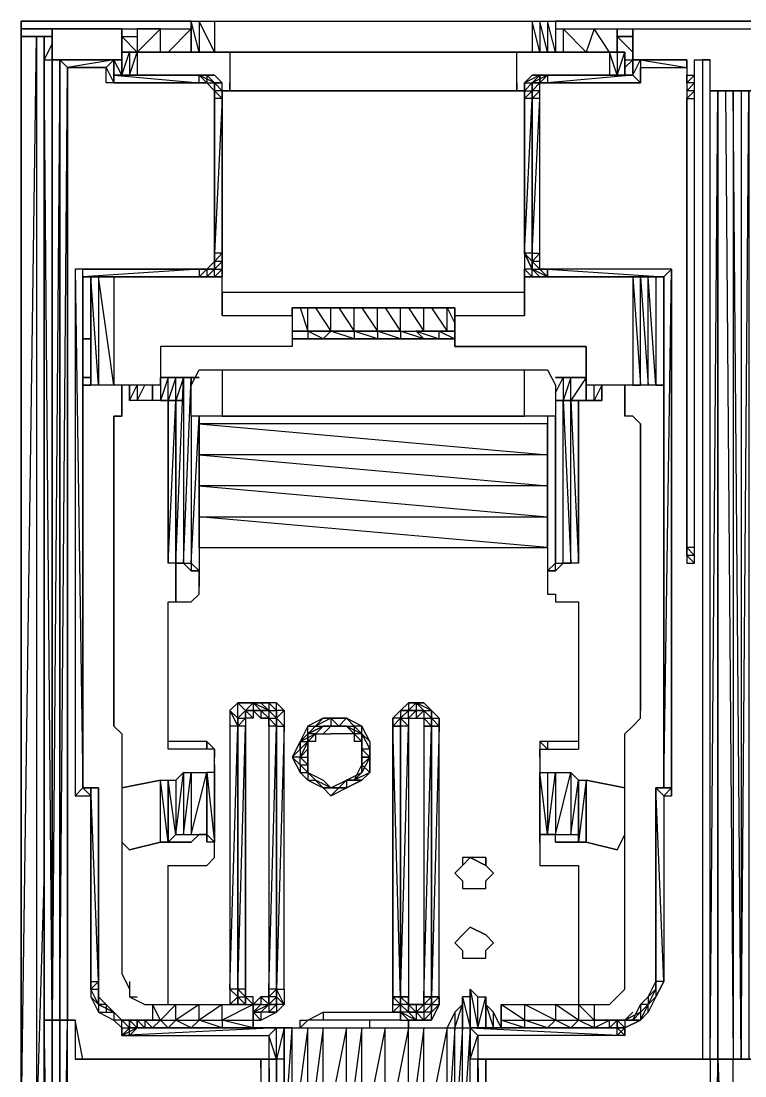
# Model space of a CAD drawing. Header units: millimetres. Extents: x -53 to 53, y -62 to 62.
# Drawn here: x -52.7 to -17, y 10.4 to 62.5 of the extents above; entities that cross this region are included whole.
import ezdxf

# ---------------------------------------------------------------- set-up
doc = ezdxf.new("R2010")
doc.units = ezdxf.units.MM

msp = doc.modelspace()

# ---------------------------------------------------------------- linework, layer by layer
at = {"extrusion": (0, -2e-16, -1), "elevation": 0, "flags": 128}
for points in [[(51.177, 61.707), (51.559, 61.707), (51.94, 61.707), (51.94, 7.442), (52.704, 7.442), (51.94, 61.707), (52.704, 61.707), (52.704, 7.442), (52.704, 61.707), (52.704, 62.088), (52.704, 62.47), (44.307, 62.47), (52.704, 62.47), (52.704, 62.088), (51.177, 62.088), (52.704, 62.088), (52.704, 61.707), (51.94, 61.707), (51.559, 61.707)], [(44.307, 62.47), (44.307, 60.943), (44.307, 62.47)], [(44.307, 62.47), (43.925, 62.47), (43.925, 60.943), (44.307, 62.47)], [(43.162, 62.47), (43.162, 60.943), (43.925, 62.47)], [(27.491, 62.47), (27.11, 62.47), (27.11, 60.943), (27.491, 62.47)], [(27.11, 62.47), (26.728, 62.47), (26.728, 60.943), (27.11, 62.47)], [(26.346, 62.47), (26.346, 60.943), (26.728, 62.47)], [(9.171, 62.47), (26.346, 62.47)], [(47.742, 62.088), (51.177, 62.088)], [(51.177, 60.562), (51.177, 62.088)], [(47.742, 60.943), (47.742, 62.088)], [(46.979, 60.943), (45.834, 62.088), (46.979, 62.088)], [(24.82, 60.943), (25.965, 62.088), (24.438, 62.088)], [(51.559, 60.562), (51.559, 61.707), (51.559, 60.562)], [(46.979, 60.943), (47.742, 61.707), (46.979, 61.707)], [(47.742, 59.798), (47.742, 60.943)], [(47.36, 60.943), (47.36, 59.798), (47.742, 59.798)], [(46.979, 60.943), (46.979, 59.798), (47.742, 59.798), (47.36, 59.798), (46.979, 59.798), (43.925, 59.798), (46.979, 59.798), (47.36, 59.798)], [(23.675, 60.943), (23.293, 60.943), (23.293, 59.798), (23.675, 60.943)], [(22.911, 59.798), (22.911, 60.943)], [(51.559, 60.562), (51.177, 60.562), (51.177, 13.19), (51.559, 60.562)], [(51.559, 13.19), (51.559, 60.562)], [(48.124, 60.562), (50.795, 60.562), (51.177, 60.562)], [(47.742, 60.562), (51.177, 60.562)], [(51.177, 48.707), (51.177, 36.876), (51.177, 25.022), (51.177, 13.19), (51.177, 60.562)], [(51.177, 13.19), (51.177, 60.562), (51.177, 25.022)], [(51.177, 25.022), (51.177, 60.562), (51.177, 36.876)], [(51.177, 60.562), (51.177, 48.707), (51.177, 36.876)], [(51.177, 60.562), (51.177, 13.19)], [(51.177, 13.19), (51.177, 60.562)], [(48.124, 60.562), (50.795, 60.562)], [(48.124, 60.562), (50.795, 60.562)], [(48.124, 60.562), (50.414, 60.18), (50.795, 60.562), (50.795, 13.19), (50.414, 60.18), (48.505, 60.18)], [(48.124, 59.417), (48.124, 59.798), (48.124, 60.562)], [(48.124, 59.798), (48.124, 60.562)], [(48.124, 59.798), (48.124, 60.562)], [(48.124, 59.798), (47.742, 59.798), (48.124, 60.562)], [(47.742, 59.798), (47.742, 60.562)], [(22.53, 59.798), (22.53, 60.562)], [(22.53, 60.562), (22.53, 59.798)], [(22.53, 60.562), (19.858, 60.562), (22.53, 60.562), (19.858, 60.562)], [(19.858, 60.562), (22.148, 60.562), (19.858, 60.18), (19.858, 60.562)], [(48.124, 59.798), (43.925, 59.417), (43.925, 59.798)], [(48.124, 59.798), (43.925, 59.798)], [(43.544, 59.798), (43.925, 59.798)], [(43.544, 59.798), (43.544, 59.417), (43.925, 59.798), (43.544, 59.798), (43.162, 59.417), (43.925, 59.798)], [(43.162, 59.798), (43.925, 59.798), (43.162, 59.798)], [(43.162, 59.417), (43.544, 59.798)], [(43.162, 59.417), (43.162, 59.035), (43.162, 59.417)], [(42.78, 59.035), (43.162, 59.417)], [(43.162, 59.417), (42.78, 59.417)], [(27.491, 59.417), (27.11, 59.798), (26.728, 59.798), (27.11, 59.798), (27.491, 59.798), (27.11, 59.798), (27.873, 59.417), (27.873, 59.035), (27.491, 59.035)], [(27.491, 58.653), (27.491, 59.035), (27.491, 59.417), (27.491, 58.653)], [(27.491, 59.417), (27.491, 59.035), (27.11, 59.417)], [(27.491, 59.035), (27.491, 59.417), (27.11, 59.417)], [(27.11, 59.417), (26.728, 59.417)], [(22.53, 59.798), (26.728, 59.798), (22.53, 59.798), (26.728, 59.798)], [(22.53, 59.798), (26.728, 59.417), (22.148, 59.417), (22.53, 59.798)], [(22.148, 59.417), (26.728, 59.417)], [(19.858, 59.798), (19.476, 59.798), (19.858, 59.417)], [(19.858, 59.417), (19.858, 59.035), (19.476, 59.417)], [(43.162, 58.653), (43.162, 59.035)], [(43.162, 59.035), (42.78, 58.653), (42.78, 59.035)], [(27.873, 59.035), (42.78, 59.035)], [(27.873, 59.035), (42.78, 59.035)], [(27.873, 59.035), (42.78, 59.035), (28.255, 59.035)], [(28.255, 59.035), (42.78, 59.035), (42.399, 59.035)], [(42.399, 59.035), (28.255, 59.035)], [(28.255, 59.035), (42.399, 59.035)], [(27.873, 58.653), (27.491, 59.035), (27.491, 58.653), (27.873, 58.653)], [(27.491, 59.035), (27.873, 58.653)], [(27.873, 59.035), (27.873, 58.653)], [(19.858, 59.035), (19.858, 58.653), (19.476, 59.035)], [(18.713, 59.035), (16.423, 59.035)], [(18.713, 11.259), (18.331, 59.035), (18.331, 11.259)], [(17.568, 11.259), (17.186, 11.259), (17.568, 59.035)], [(43.162, 51.02), (43.162, 58.653)], [(27.491, 51.02), (27.491, 50.616), (27.491, 50.234), (27.873, 51.02), (27.491, 50.616), (27.491, 51.02), (27.873, 51.02), (27.491, 58.653)], [(27.873, 57.89), (27.873, 58.653)], [(27.491, 58.653), (27.491, 51.02), (27.11, 58.653)], [(27.873, 57.89), (27.873, 55.982), (27.873, 57.89)], [(43.162, 51.02), (43.162, 50.616), (43.162, 51.02)], [(42.78, 50.616), (42.78, 51.02)], [(43.925, 50.234), (49.65, 49.852), (49.65, 50.234)], [(43.544, 50.234), (43.925, 50.234), (43.544, 50.234)], [(43.544, 49.852), (43.162, 49.852), (43.925, 49.852), (43.544, 50.234), (43.544, 49.852), (43.925, 49.852)], [(43.162, 50.234), (43.544, 50.234), (43.162, 50.234)], [(42.78, 50.234), (43.162, 49.852), (42.78, 50.234)], [(42.78, 50.234), (42.78, 49.852), (43.162, 49.852), (42.78, 49.852)], [(27.873, 49.852), (27.491, 49.852), (27.873, 50.234), (27.491, 49.852), (27.11, 49.852)], [(27.873, 49.852), (27.873, 50.234)], [(27.491, 50.234), (27.11, 49.852)], [(20.621, 50.234), (26.728, 50.234), (21.003, 49.852), (20.621, 50.234)], [(26.728, 49.852), (26.728, 50.234)], [(20.621, 50.234), (20.621, 24.258), (20.621, 50.234)], [(43.925, 49.852), (49.65, 49.852)], [(49.65, 49.852), (48.887, 49.852)], [(49.65, 24.64), (49.65, 49.852)], [(49.65, 24.64), (49.65, 49.852)], [(49.65, 24.64), (49.269, 24.64), (49.269, 24.258), (49.65, 24.64), (49.65, 49.852)], [(49.65, 49.852), (49.65, 46.799)], [(49.269, 49.852), (49.269, 44.509), (49.269, 49.852)], [(43.162, 49.852), (43.925, 49.852), (43.162, 49.852), (43.544, 49.852)], [(27.11, 49.852), (26.728, 49.852)], [(26.728, 49.852), (21.003, 49.852)], [(22.148, 44.509), (22.148, 49.852), (22.53, 49.852)], [(21.766, 49.852), (21.003, 49.852)], [(21.003, 49.852), (21.003, 24.64), (21.003, 49.852)], [(21.003, 49.852), (21.003, 24.64), (21.003, 49.852)], [(21.003, 24.64), (21.003, 49.852), (21.003, 24.64)], [(37.415, 47.181), (36.27, 47.181), (36.27, 46.799)], [(36.27, 47.181), (35.125, 47.181), (35.125, 46.799)], [(35.125, 47.181), (33.98, 47.181), (33.98, 46.799)], [(33.98, 47.181), (33.216, 47.181), (32.835, 46.799)], [(33.216, 47.181), (32.071, 46.799), (32.071, 47.181), (32.835, 47.181), (31.69, 47.181), (32.071, 47.181)], [(49.65, 46.799), (49.269, 46.799), (49.65, 46.799)], [(38.941, 46.799), (39.323, 46.799), (38.56, 46.799)], [(36.651, 46.799), (37.796, 46.799), (36.27, 46.799)], [(35.506, 46.799), (36.27, 46.799), (35.125, 46.799)], [(35.125, 46.799), (33.98, 46.799), (34.361, 46.799)], [(33.98, 46.799), (32.835, 46.799), (33.216, 46.799)], [(32.835, 46.799), (32.071, 46.799), (32.453, 46.799)], [(42.78, 42.982), (44.307, 42.982), (44.307, 44.509), (43.925, 45.272), (42.78, 45.272)], [(42.78, 42.982), (27.873, 42.982), (27.873, 45.272), (26.728, 45.272), (26.346, 44.509), (26.346, 42.982), (27.873, 42.982)], [(49.65, 44.891), (49.65, 44.509)], [(49.65, 44.891), (49.269, 44.891)], [(45.834, 43.746), (45.452, 43.746), (45.452, 44.891)], [(45.834, 44.891), (43.925, 44.891)], [(45.452, 43.746), (45.07, 43.746), (45.07, 44.891)], [(45.07, 43.746), (44.689, 43.746), (44.689, 44.891)], [(44.307, 44.891), (44.307, 44.509)], [(26.346, 44.891), (24.82, 44.891)], [(25.965, 43.746), (25.583, 43.746), (25.583, 44.891)], [(25.583, 43.746), (24.82, 43.746), (24.82, 44.891)], [(48.124, 28.457), (48.124, 42.219), (48.124, 42.601), (48.124, 42.982), (47.742, 42.982), (47.742, 44.509), (47.742, 42.982), (48.124, 42.982), (48.124, 42.601), (48.124, 42.219)], [(47.36, 43.746), (47.36, 44.509), (47.36, 43.746)], [(47.36, 44.509), (47.36, 43.746), (46.979, 44.509), (46.979, 43.746), (47.36, 43.746)], [(24.438, 43.746), (24.056, 43.746), (24.056, 44.509)], [(24.056, 43.746), (24.056, 44.509)], [(22.911, 44.509), (22.911, 42.982)], [(45.452, 35.731), (45.07, 43.746), (45.07, 35.731)], [(45.452, 43.746), (45.452, 35.731)], [(45.07, 35.731), (45.07, 43.746), (45.07, 35.731)], [(45.07, 35.731), (45.07, 43.746), (45.07, 35.731)], [(26.346, 43.746), (25.965, 43.746)], [(25.201, 35.731), (25.201, 43.746)], [(25.201, 35.731), (25.201, 43.746), (25.201, 35.731)], [(48.124, 42.601), (48.124, 27.693)], [(26.728, 41.074), (26.728, 39.547), (26.728, 38.021), (26.728, 36.494), (26.728, 42.601)], [(22.148, 42.601), (22.148, 42.219)], [(43.925, 39.547), (43.925, 38.021), (26.728, 38.021), (26.728, 36.494), (43.925, 38.021), (43.925, 36.494), (43.925, 38.021)], [(19.476, 35.731), (19.858, 36.112), (19.858, 36.494), (19.476, 36.112), (19.858, 36.112), (19.858, 35.731)], [(45.07, 33.822), (45.07, 35.731), (45.07, 33.822)], [(44.307, 35.731), (44.307, 35.349), (44.689, 35.731), (45.07, 35.731)], [(26.346, 35.349), (26.346, 35.731), (25.965, 35.731), (25.583, 35.731), (25.965, 35.731)], [(43.925, 35.349), (44.307, 35.349), (43.925, 35.349)], [(26.728, 35.349), (26.346, 35.349)], [(41.635, 28.457), (42.017, 28.075), (42.017, 28.838), (41.635, 28.457), (42.017, 28.075)], [(41.635, 28.457), (41.254, 28.838), (41.635, 28.457), (41.254, 28.838)], [(40.872, 28.838), (41.254, 28.838), (40.872, 28.838), (41.254, 28.838)], [(41.254, 28.838), (40.872, 28.838), (40.49, 28.457)], [(40.49, 28.457), (40.872, 28.838)], [(40.49, 28.457), (40.109, 28.457), (40.109, 28.075), (40.49, 28.457), (40.109, 28.457), (40.49, 28.838), (40.109, 28.457), (40.109, 28.838), (40.49, 28.838), (40.872, 28.838), (40.49, 28.838)], [(33.598, 28.457), (33.216, 28.838), (33.216, 28.457), (33.598, 28.457)], [(33.216, 28.838), (32.835, 28.457), (32.453, 28.075), (32.453, 28.457), (32.453, 28.075), (32.453, 28.457)], [(42.399, 28.457), (42.017, 27.693), (42.017, 28.075), (42.399, 28.457)], [(42.017, 28.075), (41.635, 28.075), (41.635, 28.457), (42.017, 28.075)], [(41.635, 28.457), (41.254, 28.457)], [(41.254, 28.457), (40.872, 28.457)], [(40.49, 28.457), (40.872, 28.457), (40.49, 28.075), (40.872, 28.075), (40.49, 28.075), (40.872, 28.457)], [(40.49, 28.075), (40.109, 28.075), (40.49, 28.457)], [(40.109, 28.075), (40.109, 27.693), (40.109, 28.075), (40.109, 28.457), (40.109, 28.075)], [(33.98, 28.457), (34.361, 28.075), (33.98, 28.457)], [(34.361, 28.075), (33.98, 28.457), (33.98, 28.075), (34.361, 27.693), (33.98, 28.075)], [(33.98, 28.075), (33.598, 28.075), (33.598, 28.457), (33.98, 28.075)], [(33.598, 28.457), (33.98, 28.457), (33.598, 28.457)], [(33.216, 28.457), (32.835, 28.457)], [(33.216, 28.457), (32.835, 28.457), (33.216, 28.457)], [(32.453, 27.693), (32.453, 28.075), (32.835, 28.457), (32.453, 28.075)], [(42.017, 27.693), (42.017, 14.717), (42.399, 14.717)], [(42.017, 28.075), (42.017, 27.693), (42.017, 28.075)], [(42.017, 27.693), (42.017, 28.075)], [(41.635, 27.693), (42.017, 27.693), (41.635, 28.075)], [(42.017, 27.693), (42.017, 14.717)], [(41.635, 27.693), (41.635, 14.717), (42.017, 14.717)], [(42.017, 14.717), (42.017, 27.693)], [(42.017, 27.693), (42.017, 14.717)], [(41.635, 14.717), (41.635, 27.693)], [(40.49, 27.693), (40.49, 28.075)], [(40.49, 14.717), (40.109, 27.693), (40.49, 28.075), (40.49, 27.693)], [(40.109, 27.693), (40.109, 28.075), (40.109, 27.693)], [(40.109, 28.075), (40.109, 27.693)], [(38.56, 27.312), (38.178, 27.693), (37.796, 27.693), (38.178, 27.312), (37.796, 27.693)], [(37.415, 27.693), (37.033, 27.693)], [(37.033, 27.693), (37.415, 27.693), (36.651, 27.693)], [(36.651, 28.075), (36.27, 27.693), (36.651, 28.075)], [(36.27, 27.693), (35.888, 27.312), (35.888, 27.693)], [(34.361, 28.075), (34.361, 27.693)], [(34.361, 27.693), (33.98, 27.693), (34.361, 27.693)], [(34.361, 27.693), (34.361, 14.335), (34.361, 27.693), (34.361, 14.335), (34.361, 27.693)], [(33.98, 28.075), (33.98, 27.693)], [(33.98, 28.075), (33.598, 27.693), (33.98, 27.693)], [(33.98, 27.693), (33.98, 14.335)], [(33.98, 14.335), (33.98, 27.693)], [(33.598, 14.335), (33.98, 14.335), (33.598, 27.693)], [(32.453, 27.693), (32.835, 28.075)], [(32.835, 14.335), (32.453, 27.693), (32.835, 27.693)], [(32.453, 28.075), (32.453, 27.693), (32.453, 28.075)], [(32.071, 28.075), (32.071, 27.693), (32.453, 27.693), (32.071, 27.693), (32.453, 28.075), (32.453, 27.693), (32.453, 28.075)], [(38.56, 26.93), (38.178, 27.312)], [(38.56, 26.548), (38.56, 27.312), (38.56, 26.93), (38.56, 26.548)], [(35.888, 26.548), (35.888, 27.312), (35.506, 26.93), (35.506, 26.548)], [(43.544, 26.548), (43.544, 26.93)], [(38.941, 26.548), (38.941, 26.93)], [(38.56, 26.167), (38.56, 26.548)], [(35.888, 26.167), (35.888, 26.548)], [(35.506, 25.403), (35.506, 26.167)], [(43.162, 25.403), (43.162, 21.968), (43.162, 25.785), (43.162, 25.403)], [(38.56, 25.785), (38.56, 25.403)], [(45.452, 21.968), (45.834, 25.022), (45.452, 25.022)], [(45.452, 21.968), (45.452, 25.022)], [(45.452, 25.022), (45.07, 25.022), (45.07, 22.35), (45.452, 25.022)], [(45.452, 21.968), (45.452, 25.022)], [(45.452, 21.968), (45.452, 25.022)], [(43.544, 25.403), (43.162, 21.968), (43.162, 25.403), (43.544, 25.403)], [(38.56, 25.022), (38.178, 25.022), (38.56, 25.403)], [(36.651, 25.022), (37.033, 24.64), (36.651, 25.022), (36.651, 24.64), (37.033, 24.64)], [(35.506, 25.403), (35.888, 25.022)], [(27.11, 22.35), (27.11, 21.968), (27.11, 25.403), (27.11, 22.35), (27.11, 25.403)], [(27.11, 25.403), (27.11, 21.968), (27.11, 25.403)], [(25.201, 21.968), (25.201, 25.022)], [(25.201, 25.022), (25.201, 21.968), (25.201, 25.022)], [(25.201, 21.968), (25.201, 25.022), (25.201, 21.968)], [(25.201, 21.968), (25.201, 25.022), (25.201, 21.968)], [(24.82, 25.022), (24.82, 21.968), (24.82, 25.022)], [(22.911, 24.64), (24.82, 25.022)], [(49.65, 24.64), (49.269, 24.64), (48.887, 24.64)], [(48.887, 24.64), (49.65, 24.64)], [(49.269, 15.098), (49.269, 24.64)], [(48.887, 24.64), (48.887, 15.098), (48.887, 24.64), (48.887, 15.098)], [(37.415, 24.258), (37.796, 24.64), (37.033, 24.64)], [(37.415, 24.64), (37.033, 24.64), (37.796, 24.64), (37.033, 24.64)], [(36.651, 24.64), (37.033, 24.64)], [(21.385, 24.64), (21.385, 15.098), (21.385, 24.64), (21.385, 15.098)], [(21.385, 15.098), (21.385, 24.64), (21.003, 24.258), (21.003, 15.098), (21.385, 24.64)], [(21.385, 24.64), (21.385, 15.098), (21.385, 24.64)], [(21.385, 24.64), (21.003, 24.64), (21.385, 24.64)], [(21.003, 24.64), (21.385, 24.64), (21.003, 24.64)], [(21.385, 24.64), (21.003, 24.64)], [(21.385, 24.64), (21.003, 24.64)], [(21.003, 24.64), (21.385, 24.64), (20.621, 24.64), (21.003, 24.258), (20.621, 24.258), (20.621, 24.64)], [(47.742, 21.968), (47.36, 21.587), (45.834, 21.968), (47.36, 21.587)], [(45.834, 21.968), (45.452, 21.968)], [(45.452, 21.968), (45.834, 21.968)], [(44.307, 21.968), (45.07, 21.968), (45.452, 21.968)], [(45.07, 21.968), (45.452, 21.968), (45.07, 21.968)], [(45.07, 21.968), (45.452, 21.968), (44.689, 21.968)], [(44.689, 21.968), (45.452, 21.968), (45.07, 21.968)], [(45.452, 21.968), (45.07, 21.968), (44.689, 21.968)], [(44.307, 21.968), (44.689, 21.968), (45.07, 21.968)], [(44.689, 21.968), (44.307, 21.968)], [(43.544, 22.35), (43.544, 21.968)], [(43.544, 22.35), (43.162, 21.968)], [(27.11, 22.35), (27.11, 21.968), (27.11, 22.35), (27.11, 21.968)], [(27.11, 22.35), (26.728, 22.35), (27.11, 22.35)], [(26.346, 22.35), (26.728, 22.35)], [(25.583, 22.35), (25.201, 22.35), (25.201, 21.968), (26.346, 21.968), (26.346, 22.35)], [(26.346, 21.968), (25.201, 21.968)], [(25.583, 21.968), (25.965, 21.968), (26.346, 21.968)], [(25.965, 21.968), (25.201, 21.968), (25.583, 21.968)], [(25.201, 21.968), (25.583, 21.968), (25.201, 21.968), (25.583, 21.968)], [(25.583, 21.968), (25.201, 21.968)], [(25.201, 21.968), (24.82, 21.968), (25.201, 21.968), (24.82, 21.968), (25.201, 21.968), (24.82, 21.968)], [(24.82, 21.968), (23.293, 21.587), (22.911, 22.35), (23.293, 21.587)], [(31.308, 20.442), (30.926, 20.06), (30.926, 19.678), (30.545, 19.678), (29.781, 19.678), (29.781, 20.06), (29.4, 20.442), (29.781, 20.823), (29.781, 21.205), (30.545, 21.205), (30.926, 21.205), (30.926, 20.823)], [(30.926, 20.823), (31.308, 20.442), (30.926, 20.823)], [(30.926, 20.823), (30.545, 21.205), (30.926, 21.205)], [(30.926, 16.625), (30.926, 16.243), (30.545, 16.243), (29.781, 16.243), (29.781, 16.625), (29.4, 17.007), (29.781, 17.388), (30.545, 17.77), (30.926, 17.388), (31.308, 17.007)], [(30.545, 17.77), (30.926, 17.388), (30.545, 17.77)], [(49.269, 15.098), (49.269, 14.717), (49.269, 15.098)], [(48.887, 14.717), (48.887, 15.098)], [(21.385, 14.717), (21.385, 15.098)], [(21.385, 15.098), (21.385, 14.335), (21.003, 15.098), (21.385, 15.098)], [(49.269, 14.717), (49.269, 14.335), (48.887, 13.953), (49.269, 14.717)], [(48.887, 13.953), (48.887, 14.335), (48.887, 14.717)], [(42.017, 14.335), (42.017, 14.717)], [(42.017, 14.335), (42.017, 14.717)], [(42.017, 14.717), (42.017, 14.335), (42.017, 14.717)], [(41.635, 14.335), (41.635, 14.717)], [(40.49, 14.335), (40.109, 14.717), (40.49, 14.717)], [(40.109, 13.953), (40.109, 14.717), (40.109, 14.335)], [(40.109, 14.335), (40.109, 14.717)], [(40.109, 14.717), (40.109, 14.335), (40.109, 14.717)], [(21.766, 13.953), (21.385, 14.717), (21.766, 14.335)], [(42.399, 13.953), (42.017, 14.335), (42.017, 13.953)], [(42.017, 13.953), (42.017, 14.335)], [(40.49, 13.953), (40.49, 14.335)], [(40.109, 14.335), (40.109, 13.953), (40.109, 14.335)], [(34.361, 13.953), (33.98, 13.953), (34.361, 14.335)], [(34.361, 14.335), (33.98, 14.335), (34.361, 14.335)], [(33.98, 13.953), (33.98, 14.335), (34.361, 14.335), (33.98, 14.335)], [(33.216, 13.953), (33.216, 13.572), (33.598, 13.572), (33.98, 13.953), (33.98, 14.335), (33.598, 14.335), (33.98, 14.335), (33.598, 13.953), (33.216, 13.953), (32.835, 13.953), (32.835, 14.335), (32.835, 13.953)], [(32.453, 14.335), (32.453, 13.953), (32.835, 13.953), (32.453, 14.335), (32.835, 14.335)], [(32.453, 14.335), (32.835, 13.953), (32.453, 14.335)], [(32.071, 14.335), (32.453, 14.335)], [(32.071, 13.953), (32.071, 14.335)], [(21.766, 13.953), (21.385, 14.335)], [(48.887, 13.953), (48.124, 13.572), (48.887, 13.953)], [(48.124, 13.572), (47.742, 13.19), (48.124, 13.572)], [(47.742, 13.19), (48.124, 13.572), (47.742, 13.19), (46.979, 13.19), (47.742, 13.19), (47.36, 13.19)], [(46.215, 13.953), (45.07, 13.953), (45.834, 13.19), (46.215, 13.953)], [(45.07, 13.19), (45.07, 13.953), (43.925, 13.953)], [(43.925, 13.19), (43.925, 13.953), (42.78, 13.953)], [(42.78, 13.19), (42.78, 13.953), (41.254, 13.953)], [(42.017, 13.953), (41.635, 13.953)], [(40.872, 13.19), (41.254, 13.572), (40.49, 13.953), (40.872, 13.572), (41.254, 13.572), (40.872, 13.572)], [(41.254, 13.953), (40.872, 13.953), (41.254, 13.953)], [(40.872, 13.953), (41.254, 13.953), (40.872, 13.953)], [(40.872, 13.572), (41.254, 13.572), (40.872, 13.572)], [(40.49, 13.572), (40.872, 13.572), (40.49, 13.953), (40.49, 13.572)], [(40.109, 13.953), (40.49, 13.953)], [(34.361, 13.572), (33.98, 13.572), (33.98, 13.953)], [(33.98, 13.953), (33.98, 13.572), (33.98, 13.953)], [(33.98, 13.953), (33.598, 13.572)], [(33.98, 13.572), (33.98, 13.19), (33.98, 13.572)], [(33.598, 13.953), (33.598, 13.572), (33.216, 13.572), (33.598, 13.953)], [(33.216, 13.953), (33.598, 13.953)], [(33.216, 13.953), (32.835, 13.953)], [(33.216, 13.572), (32.835, 13.953), (32.835, 13.572)], [(29.018, 13.953), (27.873, 13.953), (27.873, 13.19), (29.018, 13.953)], [(26.346, 13.19), (27.873, 13.953), (26.346, 13.953)], [(25.201, 13.19), (26.346, 13.953), (25.201, 13.953)], [(24.438, 13.19), (25.201, 13.953), (24.438, 13.953)], [(22.148, 13.572), (21.766, 13.953), (22.148, 13.953)], [(51.559, 13.19), (51.559, -9.373)], [(51.559, -9.373), (51.559, 13.19)], [(51.559, 13.19), (51.177, 13.19), (51.177, -9.373)], [(50.795, -9.373), (50.795, 13.19)], [(50.795, 13.19), (50.795, -9.373), (50.414, 13.19), (50.795, 13.19)], [(47.742, 13.19), (48.124, 13.19), (47.742, 12.808), (47.742, 13.19)], [(47.742, 13.19), (47.36, 13.19), (46.979, 13.19)], [(47.36, 13.19), (47.36, 12.808), (47.36, 13.19)], [(47.36, 12.808), (47.36, 13.19)], [(47.36, 13.19), (46.979, 13.19)], [(47.36, 13.19), (47.36, 12.808), (47.36, 13.19)], [(46.979, 13.19), (47.36, 13.19), (46.979, 13.19)], [(46.979, 12.808), (46.979, 13.19)], [(46.979, 12.808), (46.597, 12.808), (46.979, 13.19)], [(46.597, 13.19), (46.979, 13.19)], [(46.979, 12.808), (46.979, 13.19), (46.979, 12.808)], [(46.597, 12.808), (46.215, 12.808), (46.597, 13.19), (45.834, 13.19), (46.215, 12.808)], [(45.834, 13.19), (46.215, 13.19), (46.597, 13.19)], [(46.215, 12.808), (45.07, 12.808), (45.452, 12.808), (45.834, 13.19), (45.07, 13.19), (45.452, 12.808)], [(42.78, 12.808), (41.254, 12.808), (42.78, 13.19), (41.254, 13.19), (41.254, 12.808)], [(33.598, 13.19), (33.598, 12.808)], [(23.293, 13.19), (23.293, 12.808), (23.675, 12.808), (23.293, 12.808), (23.675, 12.808), (30.545, 12.808), (22.911, 12.427), (22.911, 12.808), (23.293, 12.808)], [(27.873, 12.808), (29.018, 13.19), (29.018, 12.808)], [(26.728, 12.808), (27.873, 13.19), (26.346, 13.19)], [(24.056, 13.19), (23.675, 13.19), (24.056, 13.19), (24.438, 13.19)], [(23.675, 13.19), (23.293, 13.19), (23.675, 13.19)], [(23.293, 12.808), (23.293, 13.19)], [(22.911, 13.19), (23.293, 13.19)], [(23.293, 13.19), (22.53, 13.19), (22.911, 13.19)], [(22.911, 12.808), (22.148, 13.19), (22.911, 12.808), (22.148, 13.19), (22.911, 13.19)], [(47.36, 12.427), (46.979, 12.808), (47.742, 12.427), (47.36, 12.427), (47.36, 12.808), (46.979, 12.808)], [(47.36, 12.808), (46.979, 12.808)], [(47.36, 12.808), (46.979, 12.808), (47.36, 12.808)], [(39.727, 12.808), (40.109, 11.259), (40.109, 12.808), (39.727, 12.808), (46.979, 12.808)], [(39.727, 12.808), (46.979, 12.808)], [(44.307, 12.808), (42.78, 12.808), (43.925, 12.808)], [(39.727, 11.259), (39.727, 12.808)], [(39.727, 12.808), (39.727, 11.259)], [(39.727, 11.259), (39.727, 12.808)], [(39.727, 7.061), (39.727, 12.808), (39.727, 7.061)], [(39.727, 7.061), (39.323, 12.808), (39.727, 12.808)], [(30.545, 12.808), (30.545, 11.259)], [(30.545, 12.808), (30.545, 11.259)], [(30.545, 11.259), (30.545, 12.808)], [(30.545, 11.259), (30.545, 12.808)], [(23.675, 12.808), (30.545, 12.808), (23.675, 12.808)], [(23.675, 12.808), (30.545, 12.808), (23.675, 12.808)], [(23.675, 12.808), (30.545, 12.808), (23.293, 12.808), (23.675, 12.808)], [(29.018, 12.808), (28.255, 12.808), (27.873, 12.808), (29.018, 12.808)], [(28.255, 12.808), (29.018, 12.808), (27.873, 12.808)], [(22.911, 12.427), (22.911, 12.808)], [(40.49, -9.373), (40.872, 11.259), (40.49, 11.259)], [(40.49, 11.259), (40.109, -9.373), (40.109, 11.259), (40.49, 11.259)], [(30.163, 11.259), (30.163, -9.373)], [(30.163, 11.259), (29.781, -9.373), (29.781, 11.259), (30.163, 11.259)], [(29.781, 11.259), (29.781, -9.373), (29.781, 11.259)], [(25.201, 11.259), (28.255, 11.259)]]:
    msp.add_lwpolyline(points, close=True, dxfattribs=at)
for points in [[(45.834, 60.943), (45.834, 62.088), (44.307, 62.088), (44.307, 60.943), (44.307, 62.47), (43.925, 62.47), (43.162, 62.47), (27.491, 62.47), (27.11, 62.47), (26.728, 62.47), (26.346, 62.47), (26.346, 60.943)], [(44.307, 60.943), (44.307, 62.47)], [(43.162, 62.47), (27.491, 62.47), (27.491, 60.943)], [(47.742, 62.088), (46.979, 62.088), (45.834, 62.088), (44.307, 62.088)], [(47.742, 62.088), (46.979, 62.088), (46.979, 61.707)], [(44.307, 62.088), (45.452, 60.943)], [(22.53, 62.088), (22.53, 60.562), (22.53, 59.798), (26.728, 59.798), (22.53, 59.798), (22.53, 60.562), (22.53, 62.088), (12.606, 62.088)], [(26.346, 62.088), (25.965, 62.088), (24.438, 62.088), (23.293, 62.088), (22.53, 62.088)], [(26.346, 62.088), (25.965, 62.088), (25.965, 60.943)], [(23.675, 60.943), (24.438, 62.088), (23.293, 62.088), (23.293, 60.943), (23.293, 61.707), (22.53, 61.707), (23.293, 61.707), (23.293, 62.088), (22.53, 62.088), (12.606, 62.088), (11.843, 62.088), (11.843, 61.707)], [(47.742, 61.707), (46.979, 61.707)], [(22.911, 60.943), (22.911, 59.798), (23.293, 59.798), (22.911, 60.943), (23.293, 60.943), (23.675, 60.943), (28.255, 60.943), (42.399, 60.943), (46.979, 60.943), (47.36, 60.943), (47.742, 60.943), (47.742, 61.707)], [(23.293, 61.707), (22.53, 60.943)], [(51.559, 13.19), (51.559, 7.442), (51.559, 13.19), (51.559, 60.562), (51.177, 61.325)], [(47.742, 59.798), (47.742, 60.943), (47.36, 60.943), (46.979, 60.943), (42.399, 60.943), (28.255, 60.943)], [(42.399, 60.943), (42.399, 59.035), (42.399, 59.417)], [(28.255, 59.417), (28.255, 59.035), (28.255, 60.943), (23.675, 60.943), (23.675, 59.798), (23.293, 59.798)], [(23.293, 60.943), (22.911, 60.943), (22.911, 59.798), (23.293, 59.798), (23.675, 59.798), (27.11, 59.798), (27.491, 59.798), (27.873, 59.417), (27.873, 59.035), (27.873, 49.089), (27.873, 47.944), (27.873, 50.234), (27.873, 47.944)], [(26.346, 61.325), (26.346, 60.943)], [(51.559, 60.562), (51.177, 60.562)], [(50.032, 11.259), (49.65, 11.259), (50.032, 13.19), (50.414, 13.19), (50.795, 13.19), (51.177, 13.19), (51.559, 13.19), (51.177, 13.19), (51.177, 60.562)], [(50.795, 60.562), (51.177, 13.19)], [(51.177, 13.19), (50.795, 13.19), (50.795, 60.562)], [(47.742, 60.562), (48.124, 60.562)], [(30.163, 11.259), (19.095, 11.259), (18.713, 11.259), (18.713, 59.035), (18.713, 60.562), (19.095, 60.562), (19.095, 11.259)], [(22.911, 60.562), (22.53, 60.562), (19.858, 60.562), (19.858, 60.18), (19.858, 35.731), (19.476, 35.731), (19.476, 60.562), (19.095, 60.562)], [(22.53, 60.562), (22.911, 60.18)], [(22.911, 60.562), (22.53, 60.562), (22.53, 59.798)], [(22.53, 59.798), (22.53, 60.562)], [(22.53, 60.562), (22.53, 59.798), (22.148, 60.562), (22.148, 59.417)], [(22.53, 60.562), (22.148, 60.562), (22.148, 60.18), (22.148, 59.417), (22.148, 60.18), (19.858, 60.18), (19.858, 35.731), (19.476, 35.731), (19.476, 60.562), (19.095, 60.562), (18.713, 60.562)], [(22.53, 60.562), (19.858, 60.562), (19.858, 59.798)], [(50.414, 13.19), (50.414, 60.18), (50.414, 13.19), (50.795, 13.19)], [(42.78, 59.417), (43.162, 59.417), (42.78, 59.035), (42.78, 58.653), (43.162, 51.02), (43.162, 58.653), (43.162, 59.035), (43.544, 59.417), (43.925, 59.417), (48.505, 59.417), (48.505, 60.18), (50.414, 60.18)], [(48.505, 60.18), (48.124, 59.417), (48.505, 59.417)], [(43.925, 59.417), (48.124, 59.417), (43.925, 59.417), (43.544, 59.417), (43.162, 59.417), (43.544, 59.798)], [(47.742, 59.798), (43.925, 59.798)], [(43.925, 59.798), (47.742, 59.798)], [(43.925, 59.798), (43.544, 59.798)], [(43.925, 59.798), (43.544, 59.798), (43.162, 59.798), (43.544, 59.798)], [(42.78, 49.089), (42.78, 59.035), (42.78, 59.417), (43.162, 59.798), (43.925, 59.798), (43.162, 59.798)], [(43.544, 59.798), (43.162, 59.417), (42.78, 59.035), (42.78, 58.653), (42.78, 51.02)], [(43.162, 59.417), (43.162, 59.035)], [(23.675, 59.798), (27.11, 59.798), (27.491, 59.798), (27.873, 59.417), (27.491, 59.417), (27.873, 59.035), (27.873, 59.417), (27.491, 59.798), (27.11, 59.798), (26.728, 59.798), (27.491, 59.417), (27.11, 59.417), (27.11, 59.798), (26.728, 59.798), (27.11, 59.798), (27.11, 59.417), (27.491, 59.417), (27.491, 59.035)], [(26.728, 59.417), (27.11, 59.417), (27.491, 59.035)], [(27.11, 58.653), (27.11, 59.035), (27.11, 59.417), (26.728, 59.798), (26.728, 59.417)], [(26.346, 59.798), (26.728, 59.798)], [(25.583, 59.798), (25.201, 59.798)], [(22.911, 59.798), (24.056, 59.798)], [(19.858, 59.798), (19.476, 59.798)], [(42.78, 59.035), (42.78, 58.653), (43.162, 58.653)], [(42.78, 47.944), (42.78, 49.089), (42.78, 59.035)], [(42.78, 59.035), (27.873, 59.035)], [(42.78, 59.035), (27.873, 59.035), (27.873, 49.089), (42.78, 49.089), (42.78, 47.944), (39.323, 47.944), (39.323, 48.326), (31.308, 48.326), (31.308, 47.944), (27.873, 47.944), (27.873, 49.089)], [(27.873, 51.402), (27.873, 51.02), (27.873, 51.783), (27.873, 51.02), (27.873, 58.653), (27.491, 59.035)], [(27.491, 59.035), (27.873, 58.653)], [(20.621, 50.234), (26.728, 50.234), (27.11, 50.234), (27.11, 50.616), (27.491, 50.616), (27.11, 50.234), (26.728, 49.852), (27.491, 50.234), (27.11, 50.234), (27.11, 50.616), (27.11, 51.02), (27.11, 58.653), (27.491, 58.653), (27.11, 59.035), (27.491, 59.035)], [(17.95, 59.035), (17.568, 11.259), (18.331, 11.259), (18.331, 59.035), (18.331, 11.259), (17.568, -8.206), (17.568, 11.259), (18.331, 11.259), (18.713, 11.259), (18.713, -9.373), (18.713, -9.755), (18.713, -10.137), (18.331, -10.137), (18.331, 11.259), (18.713, -2.099)], [(17.186, 59.035), (17.186, 11.259), (16.805, 59.035), (16.805, 11.259), (17.186, 11.259)], [(27.491, 51.02), (27.491, 58.653), (27.873, 58.653), (27.873, 51.02), (27.873, 50.234)], [(27.873, 58.272), (27.873, 58.653)], [(19.476, 36.494), (19.858, 36.494), (19.858, 58.653), (19.476, 58.653)], [(27.873, 57.89), (27.873, 56.745)], [(27.873, 53.31), (27.873, 51.783), (27.873, 55.982), (27.873, 51.783)], [(42.78, 51.02), (42.78, 50.234), (42.78, 50.616), (43.162, 50.234), (42.78, 50.616), (43.162, 50.616), (42.78, 51.02), (43.162, 51.02), (43.162, 50.616), (43.544, 50.234), (43.925, 50.234), (50.032, 50.234), (50.032, 24.258), (49.269, 24.258), (49.269, 15.098), (49.269, 14.335), (48.887, 13.572), (48.124, 13.19), (47.742, 12.808), (47.742, 12.427), (40.49, 12.427), (40.49, 11.259), (49.65, 11.259), (50.032, 13.19), (50.414, 13.19)], [(42.78, 50.616), (42.78, 50.234), (42.78, 51.02), (42.78, 50.234), (43.162, 49.852)], [(27.491, 49.852), (27.491, 50.234), (27.873, 51.02), (27.491, 50.234), (27.873, 50.234)], [(27.491, 50.234), (27.873, 51.02), (27.491, 50.234), (27.11, 49.852)], [(27.491, 51.02), (27.11, 51.02), (27.491, 50.616)], [(21.003, 49.852), (26.728, 49.852), (27.11, 49.852), (27.491, 50.234), (27.491, 50.616), (27.491, 51.02)], [(43.544, 50.234), (43.162, 50.234), (43.162, 50.616), (43.162, 50.234), (42.78, 50.234), (43.162, 49.852), (43.162, 50.234), (43.544, 49.852)], [(43.925, 50.234), (49.65, 50.234), (50.032, 50.234), (49.65, 24.64), (49.65, 49.852), (49.65, 24.64), (49.65, 50.234)], [(43.925, 50.234), (43.925, 49.852), (49.65, 49.852)], [(42.78, 50.234), (43.162, 49.852)], [(43.162, 49.852), (42.78, 50.234), (42.78, 49.852)], [(26.728, 50.234), (27.11, 50.234), (26.728, 50.234), (26.728, 49.852), (27.11, 49.852), (27.491, 49.852), (26.728, 49.852)], [(21.003, 49.852), (21.003, 24.64), (20.621, 50.234), (20.621, 24.64)], [(49.65, 49.852), (43.925, 49.852)], [(49.65, 49.852), (49.65, 24.64), (48.887, 24.64), (49.65, 24.64), (49.65, 44.509)], [(48.124, 49.852), (48.124, 44.509), (48.887, 49.852), (48.124, 49.852), (43.162, 49.852), (48.124, 49.852), (48.887, 49.852), (48.887, 44.509), (49.269, 49.852), (49.269, 44.509), (49.65, 44.509)], [(45.834, 44.891), (45.834, 44.509), (48.124, 44.509), (48.887, 44.509), (49.269, 44.509), (49.269, 49.852)], [(43.162, 49.852), (42.78, 49.852)], [(21.385, 44.509), (21.766, 44.509), (21.766, 49.852), (22.148, 49.852), (22.53, 49.852), (27.873, 49.852), (22.53, 49.852), (22.53, 44.509), (24.82, 44.509)], [(21.385, 49.852), (21.385, 44.509), (21.766, 49.852), (22.148, 49.852), (21.766, 44.509), (22.148, 44.509)], [(39.323, 47.944), (39.323, 46.417), (45.834, 46.417), (45.834, 44.509), (48.124, 44.509), (48.887, 44.509), (49.269, 44.509)], [(39.323, 48.326), (39.323, 47.944), (39.323, 46.417), (45.834, 46.417), (45.834, 44.509), (45.834, 44.891)], [(31.308, 47.944), (31.308, 46.417), (24.82, 46.417), (24.82, 44.509), (24.82, 46.417), (31.308, 46.417), (31.308, 47.944), (31.308, 48.326), (39.323, 48.326), (39.323, 47.181), (38.56, 47.181), (39.323, 47.181), (38.56, 47.181), (38.56, 46.799), (39.323, 46.799), (31.308, 46.799), (32.071, 46.799), (31.308, 46.799), (39.323, 46.799)], [(38.941, 48.326), (38.56, 47.181), (38.56, 48.326)], [(38.178, 48.326), (37.415, 47.181), (37.415, 48.326)], [(37.033, 48.326), (36.27, 47.181), (36.27, 48.326)], [(35.888, 48.326), (35.125, 47.181), (35.125, 48.326)], [(34.743, 48.326), (33.98, 47.181), (33.98, 48.326)], [(33.598, 48.326), (32.835, 47.181), (32.835, 48.326)], [(32.453, 48.326), (31.69, 47.181), (31.69, 48.326), (31.308, 47.562)], [(38.56, 46.799), (37.796, 46.799), (38.56, 47.181), (37.415, 47.181), (37.796, 46.799)], [(37.415, 47.181), (38.56, 47.181)], [(36.27, 47.181), (37.415, 47.181)], [(35.125, 47.181), (36.27, 47.181)], [(33.98, 47.181), (35.125, 47.181)], [(33.98, 47.181), (32.835, 47.181), (33.216, 47.181)], [(31.308, 47.181), (31.69, 47.181), (31.308, 47.181), (32.071, 47.181), (31.308, 46.799)], [(44.307, 44.509), (43.925, 45.272), (42.78, 45.272), (27.873, 45.272), (26.728, 45.272), (26.346, 44.509), (26.346, 42.982), (27.873, 42.982)], [(42.78, 45.272), (27.873, 45.272)], [(44.689, 44.891), (44.689, 43.746), (45.07, 43.746), (45.452, 43.746), (45.834, 43.746), (46.215, 43.746), (46.979, 43.746), (47.36, 43.746)], [(45.834, 44.891), (45.834, 43.746), (46.215, 43.746), (46.215, 44.509), (46.215, 43.746), (46.979, 43.746), (46.597, 44.509)], [(45.07, 35.731), (44.689, 44.891), (44.689, 35.731), (44.307, 35.731), (43.925, 35.349), (44.307, 35.349)], [(44.689, 35.731), (44.307, 44.891)], [(26.346, 44.127), (25.965, 44.891), (25.965, 43.746)], [(50.032, 24.258), (49.65, 24.64), (49.65, 44.509), (49.269, 44.509)], [(42.78, 42.982), (44.307, 42.982), (44.307, 44.509)], [(24.056, 44.509), (24.056, 43.746), (24.438, 43.746), (24.82, 43.746), (25.583, 43.746), (25.965, 43.746)], [(22.53, 44.509), (24.82, 44.509), (24.82, 43.746), (24.438, 43.746), (24.438, 44.509)], [(21.003, 44.509), (21.385, 44.509), (21.766, 44.509), (22.148, 44.509), (22.53, 44.509), (22.148, 44.509)], [(21.385, 44.509), (21.003, 44.509)], [(25.965, 35.731), (25.965, 43.746), (25.583, 35.731), (25.583, 43.746), (25.201, 35.731), (25.201, 43.746)], [(44.307, 42.982), (44.307, 35.731), (43.925, 42.982), (43.925, 35.349), (43.925, 34.586)], [(26.346, 35.731), (26.346, 42.982), (26.346, 35.731), (26.728, 35.349), (26.728, 34.586), (26.728, 34.204), (26.346, 34.204), (26.346, 33.822), (25.201, 33.822), (25.201, 26.93), (26.728, 26.93), (27.11, 26.93), (27.11, 26.548), (27.11, 25.785), (27.11, 21.968), (27.11, 21.205), (27.11, 20.823), (26.728, 20.823), (25.201, 20.823), (25.201, 13.953)], [(26.728, 42.982), (26.728, 35.349), (26.728, 34.586)], [(22.148, 42.601), (22.53, 42.982), (22.911, 42.982)], [(22.148, 42.601), (22.53, 42.982), (22.911, 42.982)], [(48.124, 28.457), (48.124, 42.219)], [(43.925, 36.494), (26.728, 36.494), (26.728, 42.601), (43.925, 42.601)], [(43.925, 39.547), (26.728, 38.021), (26.728, 39.547), (43.925, 39.547), (43.925, 41.074), (26.728, 39.547), (26.728, 41.074), (43.925, 41.074), (43.925, 42.601), (26.728, 41.074), (26.728, 42.601)], [(43.925, 39.547), (43.925, 41.074), (43.925, 42.601)], [(24.438, 13.953), (23.675, 13.953), (23.293, 14.335), (22.911, 14.717), (22.911, 15.48), (22.911, 27.312), (22.53, 27.693), (22.148, 28.075), (22.148, 28.457), (22.148, 42.219), (22.148, 28.457)], [(25.201, 35.731), (25.583, 35.731)], [(43.162, 25.785), (43.162, 26.548), (43.544, 26.93), (45.452, 26.93), (45.452, 33.822), (44.307, 33.822), (43.925, 34.204), (43.925, 34.586), (43.925, 35.349)], [(45.452, 26.548), (45.452, 26.93), (45.452, 33.822)], [(25.201, 33.822), (25.201, 26.93), (25.201, 26.548)], [(39.727, 28.457), (40.109, 28.838), (40.872, 28.838), (41.254, 28.838), (42.017, 28.838), (42.399, 28.457), (42.399, 27.693), (42.399, 14.717), (42.399, 13.953)], [(42.017, 28.838), (41.254, 28.838), (41.635, 28.457), (42.017, 28.075), (41.635, 28.457)], [(40.872, 28.457), (40.872, 28.075), (41.254, 28.457), (40.872, 28.457), (41.254, 28.838), (41.254, 28.457), (41.254, 28.075), (41.635, 28.457)], [(33.98, 13.19), (33.598, 13.19), (33.598, 12.808), (33.598, 13.19), (33.98, 13.572), (33.598, 13.19), (33.216, 13.19), (33.98, 13.572), (33.98, 13.19), (37.796, 13.19), (38.56, 13.19), (38.941, 12.808), (38.941, 13.19), (38.56, 13.19), (37.796, 13.572), (33.98, 13.572), (34.361, 13.572), (34.361, 13.953), (34.361, 14.335), (34.361, 27.693), (34.361, 28.075), (33.98, 28.457), (33.598, 28.838), (32.835, 28.838), (32.453, 28.457), (32.071, 28.075)], [(32.835, 28.457), (32.453, 28.457), (32.835, 28.838), (33.216, 28.838), (33.598, 28.838), (33.598, 28.457), (33.98, 28.457), (33.598, 28.457), (33.98, 28.457), (33.98, 28.075), (33.98, 27.693)], [(48.124, 28.457), (48.124, 28.075), (48.124, 27.693), (47.742, 27.312), (47.742, 15.48), (47.36, 14.717), (47.36, 14.335), (46.597, 13.953), (46.215, 13.953), (46.215, 13.19)], [(42.399, 28.457), (42.017, 27.693), (42.399, 27.693)], [(41.635, 28.457), (42.017, 28.075), (42.017, 27.693)], [(41.254, 28.457), (41.254, 28.075), (41.635, 28.075), (41.635, 27.693)], [(41.635, 28.457), (41.635, 28.075), (41.635, 27.693)], [(40.49, 28.457), (40.49, 28.075)], [(40.109, 28.075), (40.49, 28.457)], [(39.727, 28.457), (39.727, 27.693), (40.109, 28.075), (39.727, 28.457), (40.109, 28.457), (40.109, 28.075), (40.109, 27.693), (39.727, 27.693)], [(33.598, 28.457), (33.216, 28.457), (33.598, 28.457), (33.216, 28.457), (33.598, 28.075), (33.216, 28.457), (33.216, 28.075), (32.835, 28.457), (32.835, 28.075)], [(33.216, 28.457), (32.835, 28.457), (32.835, 28.075), (32.453, 28.075), (32.835, 28.457)], [(40.109, 27.693), (40.49, 27.693), (40.49, 14.717), (40.49, 14.335), (40.872, 14.335), (41.254, 13.953), (41.254, 14.335), (41.635, 14.335), (41.254, 13.953), (41.254, 14.335)], [(39.727, 14.717), (39.727, 27.693), (40.109, 14.717), (40.109, 27.693), (40.109, 14.717), (40.109, 14.335), (39.727, 13.953), (40.109, 14.717), (39.727, 14.717), (39.727, 13.953), (40.109, 13.953)], [(35.506, 26.93), (35.888, 27.693), (36.651, 28.075), (37.415, 28.075), (37.796, 28.075), (38.56, 27.693), (38.941, 26.93), (39.323, 26.167), (38.941, 25.403), (38.56, 25.022), (37.796, 24.64), (37.415, 24.258), (36.651, 24.64), (35.888, 25.022)], [(38.56, 27.312), (38.941, 26.93), (38.178, 27.312), (38.56, 27.312), (38.56, 27.693), (38.178, 27.693), (37.796, 28.075), (37.415, 28.075), (37.415, 27.693)], [(38.56, 27.693), (38.941, 26.93), (38.56, 26.93), (38.941, 26.548), (38.941, 26.167), (38.56, 26.548), (38.56, 26.93), (38.178, 27.312), (37.796, 27.312)], [(38.56, 27.312), (37.796, 27.693), (38.178, 27.312), (38.178, 26.93)], [(37.033, 27.693), (37.415, 28.075), (38.178, 27.693), (37.415, 27.693), (37.796, 27.693), (38.178, 27.312)], [(37.796, 27.693), (37.415, 27.693), (37.796, 27.312), (37.415, 27.312)], [(36.27, 27.312), (36.651, 27.693), (36.27, 27.693), (36.651, 28.075), (37.415, 28.075), (36.651, 28.075), (37.033, 27.693), (36.27, 27.693), (36.27, 27.312), (36.651, 27.312)], [(35.888, 27.312), (35.888, 26.548), (35.888, 26.93), (36.27, 27.312), (36.651, 27.693), (35.888, 27.312), (36.27, 27.312), (36.27, 26.93)], [(36.27, 27.693), (35.888, 27.312), (35.888, 26.93), (36.27, 26.93)], [(36.27, 27.693), (35.888, 27.312), (36.27, 27.312), (35.888, 26.93), (35.888, 26.548), (35.888, 27.312), (35.506, 26.548), (35.506, 26.167), (35.888, 26.548), (35.506, 26.167), (35.888, 26.167), (35.506, 26.167), (35.506, 25.403), (36.27, 25.022), (35.888, 25.785), (35.506, 26.167), (35.888, 25.403), (35.888, 25.785), (35.506, 25.403), (35.888, 25.022)], [(33.98, 27.693), (33.98, 14.335), (34.361, 27.693)], [(33.98, 28.075), (33.598, 28.075), (33.216, 28.075), (32.835, 28.075), (32.835, 27.693), (32.453, 27.693)], [(33.598, 28.075), (33.598, 27.693)], [(32.071, 14.335), (32.071, 27.693), (32.453, 14.335), (32.453, 27.693), (32.453, 14.335), (32.835, 14.335)], [(32.453, 28.075), (32.453, 27.693), (32.071, 27.693), (32.071, 28.075)], [(32.453, 27.693), (32.453, 14.335)], [(47.742, 27.312), (47.742, 15.48)], [(38.56, 26.93), (38.178, 27.312), (37.796, 27.312)], [(37.033, 27.312), (37.415, 27.312)], [(36.651, 27.312), (37.033, 27.312)], [(22.911, 15.48), (22.911, 27.312)], [(43.162, 26.167), (43.162, 26.548), (43.544, 26.548), (45.452, 26.548)], [(43.544, 26.548), (43.544, 26.93), (43.162, 26.548), (43.162, 26.167)], [(43.162, 25.785), (43.162, 26.548)], [(38.56, 25.403), (38.941, 25.785), (38.941, 26.167), (39.323, 26.167), (38.941, 26.548), (38.941, 26.167), (38.56, 26.167)], [(38.178, 26.93), (38.56, 26.93), (38.941, 26.167), (38.56, 26.167)], [(38.56, 26.548), (38.56, 26.167), (38.56, 26.548), (38.56, 25.785), (38.56, 25.403), (37.796, 25.022), (37.415, 24.64), (36.651, 25.022), (35.888, 25.403), (35.888, 25.785), (35.888, 26.548), (35.888, 26.167), (35.888, 25.785)], [(35.888, 26.548), (35.888, 26.167), (35.888, 25.785), (35.888, 25.403), (36.27, 25.022), (35.888, 25.022), (36.651, 24.64), (35.888, 25.022), (36.651, 25.022), (36.27, 25.022), (36.651, 25.022)], [(35.506, 26.93), (35.506, 26.167), (35.506, 26.548)], [(26.728, 26.93), (26.728, 26.548), (27.11, 26.93), (27.11, 26.548), (26.728, 26.548), (25.201, 26.548)], [(27.11, 26.548), (27.11, 26.167)], [(27.11, 26.167), (27.11, 26.548), (27.11, 25.785), (27.11, 25.403), (26.728, 25.403), (26.346, 25.403), (25.583, 25.403), (25.201, 25.022), (25.201, 21.968)], [(39.323, 26.167), (38.941, 25.785), (38.941, 25.403), (38.56, 25.403), (38.56, 25.785), (38.56, 26.167)], [(38.941, 25.785), (38.56, 25.785), (38.941, 26.167), (38.56, 25.785), (38.56, 25.403)], [(38.56, 26.167), (38.56, 25.785)], [(35.888, 25.785), (35.506, 26.167)], [(45.452, 21.968), (45.834, 21.968), (45.834, 25.022), (47.742, 24.64), (45.834, 25.022)], [(45.07, 22.35), (44.689, 25.403), (44.689, 22.35), (44.307, 25.403), (44.307, 22.35), (43.544, 25.403), (43.544, 22.35), (43.925, 22.35), (44.307, 21.968), (45.452, 21.968)], [(45.452, 25.022), (45.452, 21.968)], [(45.07, 25.022), (44.689, 25.403), (44.307, 25.403), (43.544, 25.403), (43.544, 22.35), (43.544, 25.403)], [(38.178, 25.022), (38.56, 25.403), (38.178, 25.022), (37.796, 24.64), (38.178, 25.022), (38.56, 25.403)], [(37.796, 25.022), (37.415, 24.64), (38.178, 25.022), (37.796, 24.64), (37.415, 24.64)], [(26.728, 22.35), (27.11, 25.403)], [(26.728, 25.403), (26.728, 22.35), (26.346, 25.403), (26.346, 22.35), (25.583, 25.403), (25.583, 22.35), (25.201, 25.022), (25.201, 22.35)], [(25.201, 21.968), (25.201, 25.022), (24.82, 25.022)], [(24.82, 21.968), (24.82, 25.022), (25.201, 21.968)], [(48.887, 15.098), (48.887, 24.64), (48.887, 15.098), (49.269, 24.64), (49.65, 24.64), (49.269, 24.64)], [(49.65, 24.64), (48.887, 24.64)], [(45.452, 21.968), (45.07, 22.35), (44.689, 22.35), (44.307, 22.35), (43.544, 22.35)], [(45.452, 13.953), (45.452, 20.823), (43.544, 20.823), (43.162, 21.205), (43.162, 21.968)], [(45.452, 21.968), (45.07, 21.968)], [(43.162, 21.205), (43.162, 21.968), (43.544, 21.968)], [(26.728, 22.35), (27.11, 22.35)], [(27.11, 21.968), (27.11, 21.205)], [(25.201, 21.968), (25.583, 21.968), (25.965, 21.968), (25.583, 21.968), (25.965, 21.968)], [(45.452, 13.953), (45.452, 20.823)], [(29.781, 21.205), (29.781, 20.823), (30.545, 21.205), (29.781, 20.823), (29.4, 20.442)], [(25.201, 20.823), (25.201, 13.953)], [(52.704, 7.442), (51.94, 7.442), (51.559, 7.442), (51.94, 7.442), (51.559, 20.06)], [(29.4, 17.007), (29.781, 17.388), (30.545, 17.77), (29.781, 17.388)], [(30.926, 17.388), (31.308, 17.007)], [(49.269, 15.098), (48.887, 15.098), (49.269, 14.717), (48.887, 14.717), (48.887, 13.953), (48.887, 13.572), (48.124, 13.572), (47.742, 13.19), (48.505, 13.953), (48.887, 13.953), (48.124, 13.572), (48.124, 13.19)], [(48.887, 15.098), (48.887, 14.335), (48.505, 13.953), (48.505, 13.572)], [(47.36, 15.098), (47.36, 14.717)], [(23.293, 13.19), (22.53, 13.19), (22.148, 13.953), (21.766, 14.335), (21.385, 15.098), (21.385, 14.717), (21.385, 14.335), (21.766, 13.953)], [(22.911, 14.717), (22.911, 15.098)], [(21.003, 15.098), (21.385, 14.335), (21.766, 13.572), (22.148, 13.19), (21.766, 13.572), (21.766, 13.953)], [(42.399, 14.717), (42.017, 14.335)], [(41.635, 14.717), (41.635, 14.335), (41.635, 13.953), (42.017, 14.335), (41.635, 14.335), (42.017, 14.717), (42.017, 13.953), (42.017, 14.335), (42.017, 13.953), (41.635, 13.953), (41.635, 14.335)], [(40.49, 13.953), (40.109, 13.953), (40.109, 14.335), (40.49, 13.953), (40.109, 14.335), (40.49, 14.335), (40.49, 14.717)], [(30.163, 14.335), (30.545, 14.717), (30.545, 14.335), (30.926, 14.335), (30.926, 13.953), (31.308, 13.572), (31.69, 12.808)], [(30.545, 14.335), (30.545, 12.808), (30.545, 14.717), (30.163, 12.808), (30.163, 14.335), (29.781, 14.335)], [(47.36, 14.335), (46.979, 14.335)], [(40.872, 13.953), (40.49, 13.953), (40.872, 14.335), (40.872, 13.953), (40.49, 13.953), (40.109, 13.953)], [(33.98, 14.335), (33.98, 13.953)], [(33.98, 13.953), (33.598, 13.572), (33.598, 13.953), (33.598, 14.335), (33.598, 13.953), (33.98, 13.953), (33.98, 14.335)], [(32.453, 14.335), (32.453, 13.953), (32.071, 14.335), (32.071, 13.953)], [(32.453, 13.953), (32.453, 14.335)], [(31.308, 13.572), (31.308, 12.808), (30.926, 13.953), (30.926, 12.808), (30.926, 14.335), (30.545, 12.808)], [(30.163, 12.808), (29.781, 14.335), (29.781, 12.808), (29.781, 13.953), (29.4, 12.808), (29.4, 13.572)], [(29.018, 12.808), (29.4, 13.572), (29.781, 13.953), (29.781, 14.335)], [(48.505, 13.953), (48.124, 13.572)], [(46.215, 13.953), (45.07, 13.953), (43.925, 13.953), (42.78, 13.953), (41.254, 13.953), (41.254, 13.19), (41.254, 13.953), (41.254, 13.19), (41.254, 12.808), (41.254, 13.19)], [(41.254, 13.19), (40.872, 13.19), (40.109, 13.572), (39.727, 13.953)], [(41.254, 13.953), (41.254, 13.572), (40.872, 13.953), (40.49, 13.953)], [(40.109, 13.953), (40.49, 13.572), (40.109, 13.572), (40.872, 13.572)], [(40.109, 13.953), (40.109, 13.572)], [(37.796, 13.572), (37.796, 13.19), (38.56, 13.19), (38.941, 12.808), (38.941, 13.19)], [(33.598, 13.572), (33.98, 13.572), (33.98, 13.953)], [(33.98, 13.19), (33.98, 13.572), (33.598, 13.19), (33.598, 12.808)], [(32.453, 13.572), (32.071, 13.953), (32.453, 13.572), (32.453, 13.953), (32.071, 13.953), (32.453, 13.19), (32.453, 13.572), (32.835, 13.572), (32.453, 13.953), (32.453, 13.572), (32.835, 13.19), (32.453, 13.19), (33.216, 13.19), (33.598, 13.572), (33.216, 13.572), (33.598, 13.572), (33.216, 13.572), (33.216, 13.19), (33.598, 13.19), (33.216, 13.19), (32.835, 13.19), (33.216, 13.572), (32.835, 13.572), (32.835, 13.19)], [(33.216, 13.572), (32.835, 13.572)], [(29.018, 13.953), (29.018, 13.19), (27.873, 13.19), (27.873, 12.808), (26.728, 12.808), (28.255, 12.808)], [(29.018, 12.808), (29.018, 13.19), (29.018, 13.953), (27.873, 13.953), (26.346, 13.953), (25.201, 13.953), (24.438, 13.953), (24.438, 13.19), (24.056, 13.19), (23.675, 13.19), (23.293, 13.19), (22.911, 13.19)], [(22.53, 13.19), (22.148, 13.572), (22.911, 13.19), (22.148, 13.19), (21.766, 13.953), (22.148, 13.572), (21.766, 13.953)], [(22.148, 13.572), (22.148, 13.19), (22.911, 13.19), (22.53, 13.572)], [(51.559, -9.373), (51.559, 13.19)], [(51.559, 13.19), (51.177, 13.19), (50.795, 13.19), (50.414, 13.19), (50.032, 13.19), (50.032, 11.259)], [(51.177, -9.373), (51.177, 13.19)], [(51.177, 13.19), (51.177, -0.572)], [(50.795, 13.19), (50.795, -9.373), (50.795, 13.19), (51.177, 13.19)], [(50.414, -9.373), (50.414, 13.19), (50.032, 13.19), (50.032, 11.259), (40.872, 11.259), (40.872, -9.373)], [(40.49, 11.259), (40.109, 11.259), (40.49, 12.427), (40.109, 12.808), (47.742, 12.427), (47.36, 12.808), (47.742, 12.427), (47.742, 12.808), (47.36, 12.808), (46.979, 12.808), (47.36, 13.19), (46.979, 12.808), (46.979, 13.19)], [(47.742, 13.19), (47.36, 12.808), (47.36, 13.19), (46.979, 13.19)], [(46.979, 12.808), (39.727, 12.808), (39.323, 12.808), (38.56, 12.808), (37.796, 12.808), (36.651, 12.808), (35.888, 12.808), (34.743, 12.808), (33.598, 12.808), (32.835, 12.808), (31.69, 12.808), (31.308, 12.808), (30.926, 12.808), (30.545, 12.808), (23.675, 12.808), (23.293, 12.808), (23.293, 13.19)], [(46.979, 13.19), (46.597, 13.19), (46.597, 12.808), (46.979, 12.808)], [(46.979, 13.19), (46.597, 13.19), (46.215, 13.19)], [(46.215, 12.808), (45.834, 12.808), (45.07, 12.808), (44.307, 12.808), (45.452, 12.808), (44.307, 12.808), (45.07, 13.19), (43.925, 13.19), (44.307, 12.808)], [(44.307, 12.808), (42.78, 12.808), (43.925, 13.19), (42.78, 13.19), (42.78, 12.808)], [(35.506, 12.808), (35.506, 13.19)], [(23.293, 13.19), (23.293, 12.808), (22.911, 12.427), (30.163, 12.427), (30.163, 11.259), (30.545, 11.259), (30.163, 12.427), (30.545, 12.808)], [(26.728, 12.808), (25.583, 12.808), (26.346, 13.19), (25.201, 13.19), (25.583, 12.808), (24.438, 12.808), (24.82, 12.808)], [(25.583, 12.808), (24.438, 12.808), (25.583, 12.808), (24.438, 12.808), (25.201, 13.19), (24.438, 13.19), (24.438, 12.808), (24.056, 12.808), (23.675, 12.808), (23.675, 13.19), (23.293, 13.19)], [(23.293, 13.19), (23.675, 12.808), (24.438, 12.808), (23.675, 13.19), (24.438, 13.19)], [(22.911, 12.427), (23.293, 12.427), (23.293, 12.808), (23.675, 12.808), (23.293, 12.808), (23.293, 13.19)], [(23.293, 13.19), (22.911, 12.808), (22.911, 12.427)], [(23.293, 13.19), (23.293, 12.808), (22.911, 12.808), (23.293, 12.427)], [(47.36, 12.808), (46.979, 12.808)], [(46.979, 12.808), (46.597, 12.808)], [(46.979, 12.808), (40.109, 12.808)], [(39.727, 12.808), (39.727, 11.259), (40.109, 11.259)], [(39.727, 7.061), (39.727, 11.259), (39.727, 7.061), (39.727, 12.808)], [(39.323, 7.061), (39.323, 12.808), (38.56, 12.808), (39.323, 7.061)], [(38.56, 7.061), (38.56, 12.808), (37.796, 12.808), (38.56, 7.061)], [(37.796, 7.061), (37.796, 12.808), (36.651, 12.808), (37.796, 7.061)], [(36.651, 7.061), (36.651, 12.808), (35.888, 12.808), (36.651, 7.061)], [(35.888, 7.061), (35.888, 12.808), (34.743, 12.808), (35.888, 7.061)], [(34.743, 7.061), (34.743, 12.808), (33.598, 12.808), (34.743, 7.061)], [(33.598, 7.061), (33.598, 12.808), (32.835, 12.808), (33.598, 7.061)], [(32.835, 7.061), (32.835, 12.808), (31.69, 12.808), (32.835, 7.061)], [(31.69, 7.061), (31.69, 12.808), (31.308, 12.808), (31.69, 7.061)], [(31.308, 7.061), (31.308, 12.808), (30.926, 12.808), (31.308, 7.061)], [(30.926, 7.061), (30.926, 12.808), (30.545, 12.808), (30.926, 7.061)], [(30.545, 12.808), (30.545, 11.259)], [(39.727, 11.259), (40.109, 11.259), (40.49, 11.259), (49.65, 11.259), (50.032, 11.259)], [(50.032, 11.259), (40.872, 11.259), (40.49, 11.259), (40.109, 11.259), (40.109, -9.373), (40.49, -9.755), (40.49, -10.137), (40.872, -10.137)], [(48.124, 11.259), (48.505, 11.259)], [(40.49, 11.259), (40.49, -9.373)], [(39.727, 7.061), (39.323, 7.061), (38.56, 7.061), (37.796, 7.061), (36.651, 7.061), (35.888, 7.061), (34.743, 7.061), (33.598, 7.061), (32.835, 7.061), (31.69, 7.061), (31.308, 7.061), (30.926, 7.061), (30.545, 7.061), (30.163, 7.061), (30.545, 7.061), (30.545, 11.259)], [(4.591, 11.259), (4.973, 11.259), (5.355, 11.259), (16.423, 11.259), (16.805, 11.259), (17.186, 11.259), (17.568, 11.259), (18.331, 11.259), (18.713, 11.259), (19.095, 11.259), (30.163, 11.259), (30.545, 11.259)], [(30.545, 7.061), (30.545, 11.259)], [(29.781, -10.137), (30.163, -9.755), (30.163, -9.373), (30.163, 11.259), (29.781, 11.259), (18.713, 11.259), (18.331, 11.259), (17.568, 11.259), (16.423, 11.259), (5.736, 11.259), (5.355, 11.259), (4.973, 11.259)], [(29.781, 11.259), (18.713, 11.259), (18.713, -9.373)], [(19.858, 11.259), (19.476, 11.259)], [(16.423, -9.373), (16.423, 11.259), (5.736, 11.259), (5.736, -9.373), (5.736, -9.755), (16.423, -9.755), (16.423, -10.137), (16.423, -9.755), (16.423, -9.373), (16.423, 11.259), (17.568, 11.259)]]:
    msp.add_lwpolyline(points, dxfattribs=at)

doc.saveas('drawing.dxf')
